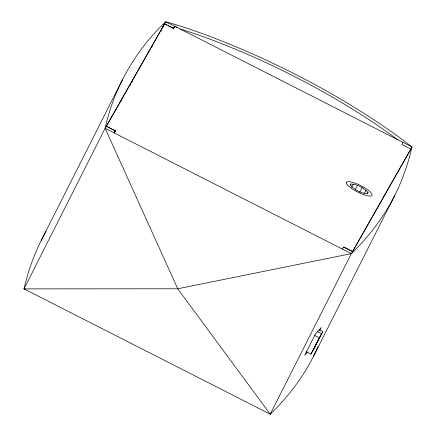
<?xml version="1.0" encoding="UTF-8"?>
<svg xmlns="http://www.w3.org/2000/svg" width="436" height="436" viewBox="0 0 436 436"><rect width="100%" height="100%" fill="white"/><g stroke="black" fill="none" stroke-linecap="round" stroke-linejoin="round"><path stroke-width="0.65" d="M350.767 184.008L350.473 185.289C354.85 189.905 361.177 193.655 367.701 193.666L367.995 192.385C363.657 187.682 357.242 184.123 350.767 184.008L350.195 185.147M25.288 289.193L24.024 288.883L105.136 128.309C114.003 87.756 135.536 50.282 165.68 21.8C194.543 29.801 222.464 40.831 249.915 52.723A226.273 56.271 26.8 0 1 338.189 97.648C363.722 112.619 388.618 128.751 411.976 146.965C408.178 163.745 402.439 180.084 394.738 195.475L313.626 356.048C302.66 377.761 287.755 397.36 270.244 414.2L24.024 288.883C27.822 272.102 33.561 255.763 41.262 240.372L122.374 79.793M313.626 356.048L317.991 346.805M160.715 31.376L161.587 29.643M162.465 27.909L163.337 26.182M163.92 25.026L164.503 23.871L166.89 25.086M162.584 27.877L163.178 26.705M164.072 24.939L164.666 23.762L173.702 28.362L174.896 26.269L411.976 146.965L411.382 148.136M114.374 132.566L115.262 130.8L106.308 126.244M114.564 132.609L115.458 130.844L106.417 126.244L164.666 23.762M173.468 28.667L174.345 26.934M173.702 28.623L174.596 26.858M351.607 187.442L353.334 184.019M355.177 189.889L357.482 185.327M359.793 192.129L362.098 187.573M364.218 193.573L365.946 190.156M367.417 193.524L367.995 192.385M177.032 27.386L165.68 21.8L105.136 128.309L177.73 288.779L270.244 414.2L351.351 253.627L411.976 146.965M319.784 330.51L321.316 327.48L315.441 334.063L304.71 355.302L307.816 351.885M306.067 351.743L310.917 354.212L322.754 331.556L319.114 329.703M310.917 354.212L321.577 333.622L317.337 331.464M322.754 331.556L313.261 350.092M41.262 240.372L46.091 231.358M394.738 195.475C383.773 217.183 368.867 236.786 351.351 253.627L177.73 288.779L24.024 288.883L24.694 287.706M115.545 110.908L116.216 109.73M120.57 102.068L121.573 100.302M129.944 85.57L130.615 84.393M131.623 82.622L132.293 81.445M151.717 47.273L152.382 46.096M114.085 132.871L115.262 130.8M174.634 26.356L173.457 28.427L168.083 25.691M114.27 132.936L115.458 130.844M342.402 249.07L343.601 246.956L352.637 251.556L410.886 149.074L401.845 144.474L403.038 142.387M270.244 414.2L271.247 412.434M180.499 29.152C204.435 36.433 227.69 45.764 250.635 55.683A216.725 53.895 26.8 0 1 335.18 98.71C356.485 111.311 377.505 124.489 397.234 139.46M343.579 246.999L352.528 251.556M105.136 128.309L351.351 253.627M314.383 335.273L319.234 337.742M346.495 182.368L346.473 183.387A14.284 3.553 26.8 0 0 366.066 195.383A14.284 3.553 26.8 0 0 366.202 188.783A14.284 3.553 26.8 0 0 346.495 182.368"/></g></svg>
